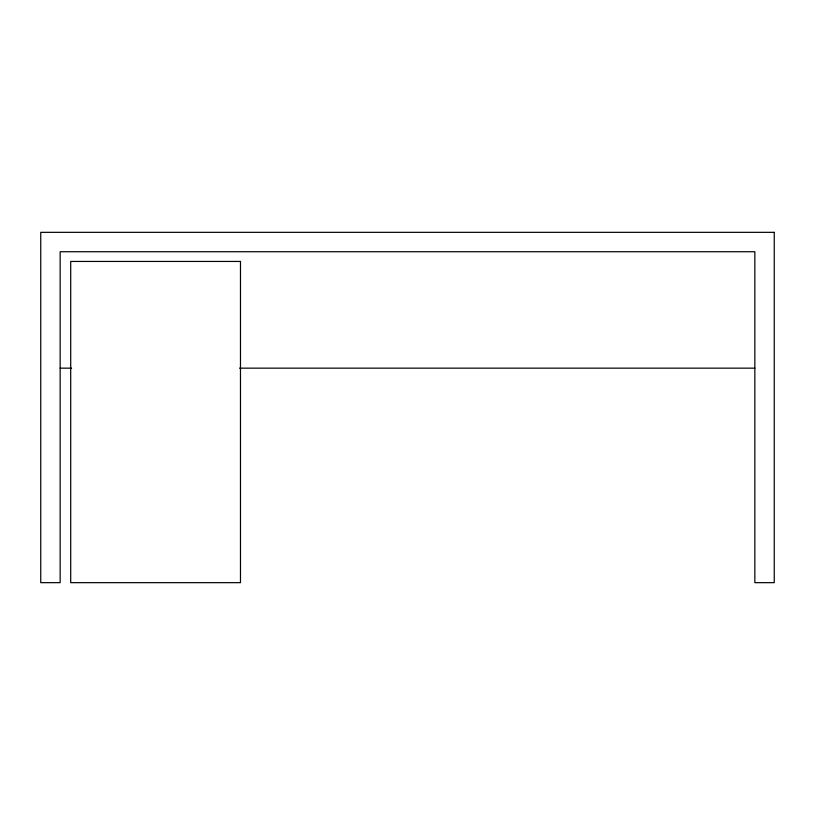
<?xml version="1.0" encoding="UTF-8"?>
<svg xmlns="http://www.w3.org/2000/svg" width="815" height="815" viewBox="0 0 815 815"><rect width="100%" height="100%" fill="white"/><g stroke="black" fill="none" stroke-linecap="round" stroke-linejoin="round"><path stroke-width="1.22" d="M60.157 368.156L71.608 368.156M239.549 368.156L754.843 368.156M774.25 232.336L40.75 232.336L40.75 582.664L60.157 582.664L60.157 251.733L754.843 251.733L754.843 582.664L774.25 582.664L774.25 232.336M240.476 261.442L70.701 261.442L70.701 582.664L240.476 582.664L240.476 261.442"/></g></svg>
